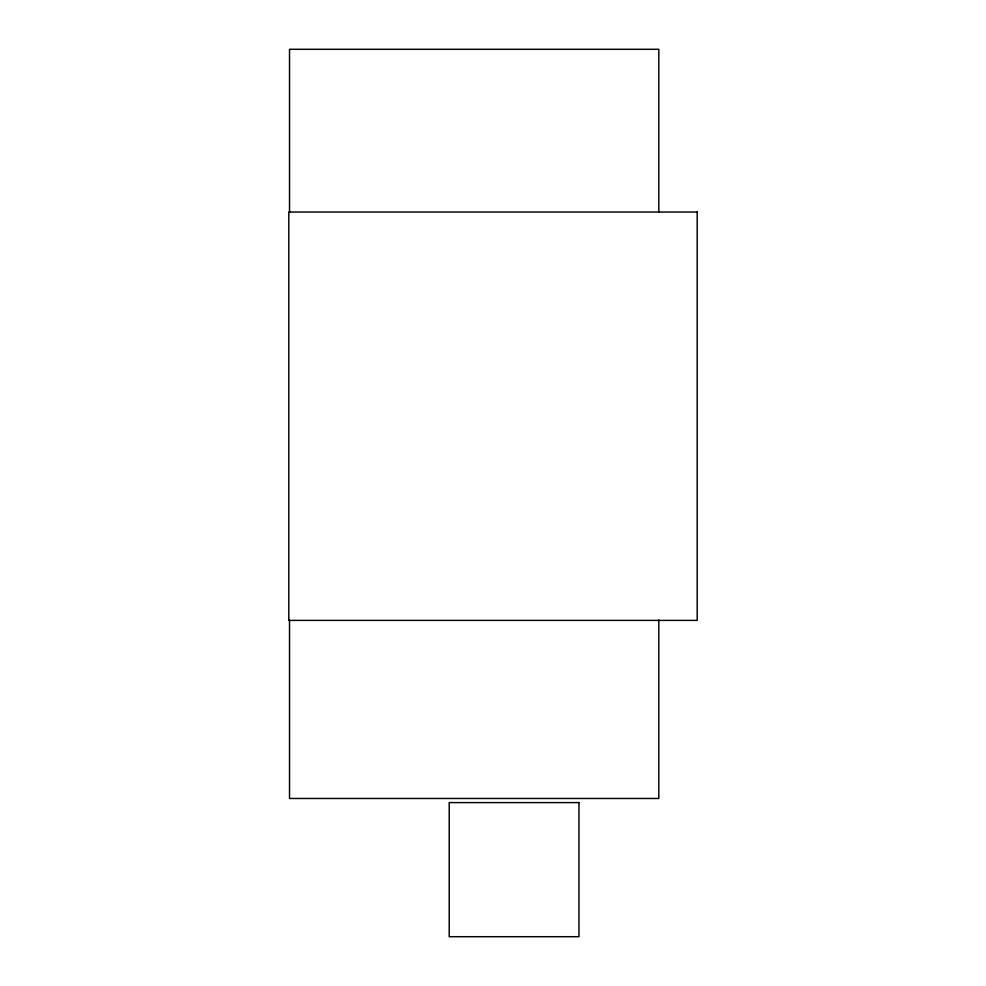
<?xml version="1.0" encoding="UTF-8"?>
<svg xmlns="http://www.w3.org/2000/svg" width="986" height="986" viewBox="0 0 986 986"><rect width="100%" height="100%" fill="white"/><g stroke="black" fill="none" stroke-linecap="round" stroke-linejoin="round"><path stroke-width="1.48" d="M658.808 212.36L658.808 49.3L289.527 49.3L289.527 212.36M658.808 620.021L658.808 798.463L289.527 798.463L289.527 620.021M697.188 212.027L288.812 212.027L288.812 620.391L697.188 620.391L697.188 212.027M578.955 802.592L449.209 802.592L449.209 936.7L578.955 936.7L578.955 802.592"/></g></svg>
